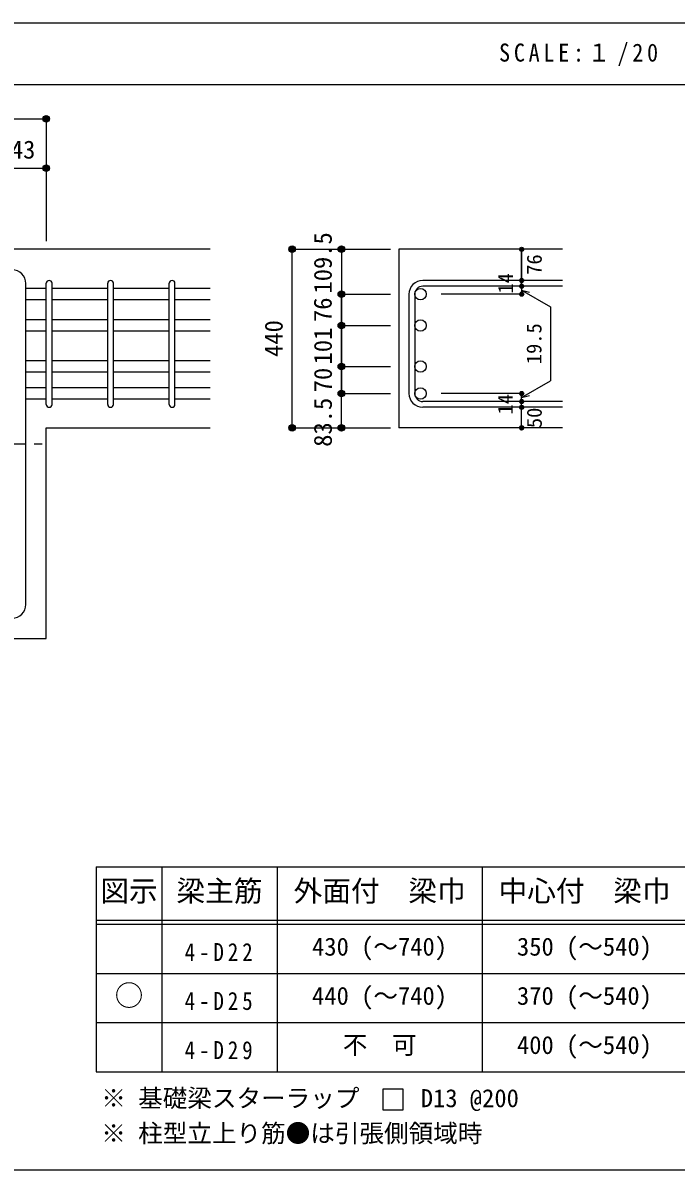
# Model space of a CAD drawing. Units: millimetres at full size, sheet at 1:20. Extents: x -3982 to 3969, y -2797 to 2801.
# Drawn here: x 786 to 2380, y 2 to 2801 of the extents above; entities that cross this region are included whole.
import ezdxf
from ezdxf.enums import TextEntityAlignment as Align

# ---------------------------------------------------------------- set-up
doc = ezdxf.new("R2010")
doc.units = ezdxf.units.MM
doc.header["$LTSCALE"] = 20
doc.header["$PDMODE"] = 32
doc.header["$PDSIZE"] = 10
doc.linetypes.add('CHAIN1', pattern=[8, 5, -1, 1, -1])
for name, color, linetype in [('6-1_躯体線', 2, 'Continuous'), ('6-4_フープ', 7, 'Continuous'), ('6-5_梁主筋', 7, 'Continuous'), ('6-6_S.T.P.', 7, 'Continuous'), ('6-7_文字', 7, 'Continuous'), ('6-D_寸法', 4, 'Continuous'), ('6-E_枠', 7, 'Continuous'), ('F-0_枠', 6, 'Continuous')]:
    doc.layers.add(name, color=color, linetype=linetype)
doc.styles.add('ＭＳ ゴシック', font='')
doc.styles.get('ＭＳ ゴシック').set_extended_font_data('MS Gothic')

msp = doc.modelspace()

# ---------------------------------------------------------------- linework, layer by layer
at = {"layer": '6-1_躯体線'}
for p, q in [((1243.29, 2248.59), (-106.71, 2248.59)), ((2103.29, 2248.59), (1703.29, 2248.59)), ((1703.29, 2248.59), (1703.29, 1813.09)), ((843.29, 1813.09), (1243.29, 1813.09)), ((843.29, 1298.59), (843.29, 1813.09)), ((2103.29, 1813.09), (1703.29, 1813.09))]:
    msp.add_line(p, q, dxfattribs=at)
msp.add_lwpolyline([(550.79, 898.59), (550.79, 1298.59), (843.29, 1298.59)], dxfattribs=at)
at = {"layer": '6-4_フープ'}
msp.add_line((793.29, 1382.09), (793.29, 2165.09), dxfattribs=at)
for centre, start, end in [((759.79, 2165.09), 0, 90), ((759.79, 1382.09), 270, 0)]:
    msp.add_arc(centre, 33.5, start, end, dxfattribs=at)
at = {"layer": '6-5_梁主筋'}
for p, q in [((843.29, 2152.98), (793.29, 2152.98)), ((993.29, 2152.98), (857.29, 2152.98)), ((1143.29, 2152.98), (1007.29, 2152.98)), ((1243.29, 2152.98), (1157.29, 2152.98)), ((843.29, 2124.98), (793.29, 2124.98)), ((993.29, 2124.98), (857.29, 2124.98)), ((1143.29, 2124.98), (1007.29, 2124.98)), ((1243.29, 2124.98), (1157.29, 2124.98)), ((843.29, 2076.59), (793.29, 2076.59)), ((993.29, 2076.59), (857.29, 2076.59)), ((1143.29, 2076.59), (1007.29, 2076.59)), ((1243.29, 2076.59), (1157.29, 2076.59)), ((843.29, 2048.59), (793.29, 2048.59)), ((993.29, 2048.59), (857.29, 2048.59)), ((1143.29, 2048.59), (1007.29, 2048.59)), ((1243.29, 2048.59), (1157.29, 2048.59)), ((843.29, 1976.59), (793.29, 1976.59)), ((993.29, 1976.59), (857.29, 1976.59)), ((1143.29, 1976.59), (1007.29, 1976.59)), ((1243.29, 1976.59), (1157.29, 1976.59)), ((843.29, 1948.59), (793.29, 1948.59)), ((993.29, 1948.59), (857.29, 1948.59)), ((1143.29, 1948.59), (1007.29, 1948.59)), ((1243.29, 1948.59), (1157.29, 1948.59)), ((843.29, 1910.59), (793.29, 1910.59)), ((993.29, 1910.59), (857.29, 1910.59)), ((1143.29, 1910.59), (1007.29, 1910.59)), ((1243.29, 1910.59), (1157.29, 1910.59)), ((843.29, 1882.59), (793.29, 1882.59)), ((993.29, 1882.59), (857.29, 1882.59)), ((1143.29, 1882.59), (1007.29, 1882.59)), ((1243.29, 1882.59), (1157.29, 1882.59))]:
    msp.add_line(p, q, dxfattribs=at)
at = {"layer": '6-5_梁主筋', "color": 3}
for centre in [(1756.29, 2138.98), (1756.29, 2062.59), (1756.29, 1962.59), (1756.29, 1896.59)]:
    msp.add_circle(centre, 14, dxfattribs=at)
at = {"layer": '6-6_S.T.P.'}
for p, q in [((843.29, 1870.09), (843.29, 2165.48)), ((857.29, 1870.09), (857.29, 2165.48)), ((993.29, 1870.09), (993.29, 2165.48)), ((1007.29, 1870.09), (1007.29, 2165.48)), ((1143.29, 1870.09), (1143.29, 2165.48)), ((1157.29, 1870.09), (1157.29, 2165.48)), ((2103.29, 2172.48), (1761.79, 2172.48)), ((2103.29, 2158.48), (1761.79, 2158.48)), ((1728.29, 2138.98), (1728.29, 1896.59)), ((1742.29, 2138.98), (1742.29, 1896.59)), ((2103.29, 1877.09), (1761.79, 1877.09)), ((2103.29, 1863.09), (1761.79, 1863.09))]:
    msp.add_line(p, q, dxfattribs=at)
for centre, radius, start, end in [((850.29, 2165.48), 7, 0, 180), ((850.29, 2165.48), 7, 0, 180), ((850.29, 2165.48), 7, 0, 180), ((850.29, 2165.48), 7, 0, 180), ((1000.29, 2165.48), 7, 0, 180), ((1150.29, 2165.48), 7, 0, 180), ((1761.79, 2138.98), 33.5, 90, 180), ((1761.79, 2138.98), 19.5, 90, 180), ((1761.79, 1896.59), 33.5, 180, 270), ((1761.79, 1896.59), 19.5, 180, 270), ((850.29, 1870.09), 7, 180, 0), ((850.29, 1870.09), 7, 180, 0), ((850.29, 1870.09), 7, 180, 0), ((850.29, 1870.09), 7, 180, 0), ((1000.29, 1870.09), 7, 180, 0), ((1150.29, 1870.09), 7, 180, 0)]:
    msp.add_arc(centre, radius, start, end, dxfattribs=at)
at = {"layer": '6-7_文字'}
msp.add_lwpolyline([(1664.32, 149.02), (1714.32, 149.02), (1714.32, 199.02), (1664.32, 199.02)], close=True, dxfattribs=at)
at = {"layer": '6-D_寸法'}
for p, q in [((-106.71, 2566.62), (843.29, 2566.62)), ((843.29, 2566.62), (843.29, 2446.62)), ((700.29, 2446.62), (843.29, 2446.62)), ((843.29, 2446.62), (843.29, 2268.59)), ((843.29, 2446.62), (843.29, 2268.59)), ((1443.29, 2248.59), (1563.29, 2248.59)), ((1443.29, 2248.59), (1563.29, 2248.59)), ((1443.29, 2248.59), (1563.29, 2248.59)), ((1443.29, 1813.09), (1443.29, 2248.59)), ((1563.29, 2248.59), (1683.29, 2248.59)), ((1563.29, 2248.59), (1683.29, 2248.59)), ((1563.29, 2248.59), (1563.29, 2138.98)), ((1563.29, 2248.59), (1683.29, 2248.59)), ((2003.29, 2158.48), (2003.29, 2172.48)), ((2003.29, 2158.48), (2003.29, 2138.98)), ((1563.29, 2138.98), (1683.29, 2138.98)), ((1563.29, 2138.98), (1683.29, 2138.98)), ((1563.29, 2138.98), (1563.29, 2035.28)), ((1563.29, 2036.28), (1563.29, 2138.98)), ((2003.29, 2138.98), (1807.2, 2138.98)), ((2003.29, 2148.73), (2073.35, 2108.28)), ((2003.29, 2148.73), (2022.61, 2143.55)), ((2073.35, 2108.28), (2073.35, 1927.29)), ((1563.29, 2062.59), (1683.29, 2062.59)), ((1563.29, 1962.59), (1683.29, 1962.59)), ((1563.29, 1962.59), (1683.29, 1962.59)), ((2003.29, 1886.84), (2073.35, 1927.29)), ((1563.29, 1896.59), (1683.29, 1896.59)), ((1563.29, 1896.59), (1683.29, 1896.59)), ((2003.29, 1896.59), (1807.2, 1896.59)), ((2003.29, 1877.09), (2003.29, 1896.59)), ((2003.29, 1886.84), (2022.61, 1892.02)), ((2003.29, 1863.09), (2003.29, 1877.09)), ((2003.29, 1813.09), (2003.29, 1863.09)), ((1563.29, 1813.09), (1683.29, 1813.09))]:
    msp.add_line(p, q, dxfattribs=at)
at = {"layer": '6-D_寸法', "linetype": 'CHAIN1'}
msp.add_line((-106.71, 1773.59), (843.29, 1773.59), dxfattribs=at)
at = {"layer": '6-D_寸法'}
for points in [[(2003.29, 2172.48), (2003.29, 2248.59), (2003.29, 2172.48)], [(1563.29, 2035.28), (1563.29, 1896.59), (1563.29, 2036.28)], [(1443.29, 1813.09), (1563.29, 1813.09), (1563.29, 1896.59)]]:
    msp.add_lwpolyline(points, dxfattribs=at)
for centre, radius in [((843.29, 2566.62), 8), ((843.29, 2566.62), 7.2), ((843.29, 2566.62), 6.4), ((843.29, 2566.62), 5.6), ((843.29, 2566.62), 4.8), ((843.29, 2566.62), 4), ((843.29, 2566.62), 3.2), ((843.29, 2566.62), 2.4), ((843.29, 2566.62), 1.6), ((843.29, 2566.62), 0.8), ((843.29, 2446.62), 8), ((843.29, 2446.62), 7.2), ((843.29, 2446.62), 6.4), ((843.29, 2446.62), 5.6), ((843.29, 2446.62), 4.8), ((843.29, 2446.62), 4), ((843.29, 2446.62), 3.2), ((843.29, 2446.62), 2.4), ((843.29, 2446.62), 1.6), ((843.29, 2446.62), 0.8), ((1443.29, 2248.59), 8), ((1443.29, 2248.59), 7.2), ((1443.29, 2248.59), 6.4), ((1443.29, 2248.59), 5.6), ((1443.29, 2248.59), 4.8), ((1443.29, 2248.59), 4), ((1443.29, 2248.59), 3.2), ((1443.29, 2248.59), 2.4), ((1443.29, 2248.59), 1.6), ((1443.29, 2248.59), 0.8), ((1563.29, 2248.59), 8), ((1563.29, 2248.59), 7.2), ((1563.29, 2248.59), 6.4), ((1563.29, 2248.59), 5.6), ((1563.29, 2248.59), 4.8), ((1563.29, 2248.59), 4), ((1563.29, 2248.59), 3.2), ((1563.29, 2248.59), 2.4), ((1563.29, 2248.59), 1.6), ((1563.29, 2248.59), 0.8), ((2003.29, 2248.59), 4), ((2003.29, 2248.59), 3.6), ((2003.29, 2248.59), 3.2), ((2003.29, 2248.59), 2.8), ((2003.29, 2248.59), 2.4), ((2003.29, 2248.59), 2), ((2003.29, 2248.59), 1.6), ((2003.29, 2248.59), 1.2), ((2003.29, 2248.59), 0.8), ((2003.29, 2248.59), 0.4), ((2003.29, 2172.48), 4), ((2003.29, 2158.48), 4), ((2003.29, 2172.48), 3.6), ((2003.29, 2158.48), 3.6), ((2003.29, 2172.48), 3.2), ((2003.29, 2158.48), 3.2), ((2003.29, 2172.48), 2.8), ((2003.29, 2158.48), 2.8), ((2003.29, 2172.48), 2.4), ((2003.29, 2158.48), 2.4), ((2003.29, 2172.48), 2), ((2003.29, 2158.48), 2), ((2003.29, 2172.48), 1.6), ((2003.29, 2158.48), 1.6), ((2003.29, 2172.48), 1.2), ((2003.29, 2158.48), 1.2), ((2003.29, 2172.48), 0.8), ((2003.29, 2158.48), 0.8), ((2003.29, 2172.48), 0.4), ((2003.29, 2158.48), 0.4), ((1563.29, 2138.98), 8), ((1563.29, 2138.98), 7.2), ((1563.29, 2138.98), 6.4), ((1563.29, 2138.98), 5.6), ((1563.29, 2138.98), 4.8), ((1563.29, 2138.98), 4), ((1563.29, 2138.98), 3.2), ((1563.29, 2138.98), 2.4), ((1563.29, 2138.98), 1.6), ((1563.29, 2138.98), 0.8), ((2003.29, 2138.98), 4), ((2003.29, 2138.98), 3.6), ((2003.29, 2138.98), 3.2), ((2003.29, 2138.98), 2.8), ((2003.29, 2138.98), 2.4), ((2003.29, 2138.98), 2), ((2003.29, 2138.98), 1.6), ((2003.29, 2138.98), 1.2), ((2003.29, 2138.98), 0.8), ((2003.29, 2138.98), 0.4), ((1563.29, 2062.59), 8), ((1563.29, 2062.59), 7.2), ((1563.29, 2062.59), 6.4), ((1563.29, 2062.59), 5.6), ((1563.29, 2062.59), 4.8), ((1563.29, 2062.59), 4), ((1563.29, 2062.59), 3.2), ((1563.29, 2062.59), 2.4), ((1563.29, 2062.59), 1.6), ((1563.29, 2062.59), 0.8), ((1563.29, 1962.59), 8), ((1563.29, 1962.59), 7.2), ((1563.29, 1962.59), 6.4), ((1563.29, 1962.59), 5.6), ((1563.29, 1962.59), 4.8), ((1563.29, 1962.59), 4), ((1563.29, 1962.59), 3.2), ((1563.29, 1962.59), 2.4), ((1563.29, 1962.59), 1.6), ((1563.29, 1962.59), 0.8), ((1563.29, 1896.59), 8), ((1563.29, 1896.59), 7.2), ((1563.29, 1896.59), 6.4), ((1563.29, 1896.59), 5.6), ((1563.29, 1896.59), 4.8), ((1563.29, 1896.59), 4), ((1563.29, 1896.59), 3.2), ((1563.29, 1896.59), 2.4), ((1563.29, 1896.59), 1.6), ((1563.29, 1896.59), 0.8), ((2003.29, 1896.59), 4), ((2003.29, 1877.09), 4), ((2003.29, 1896.59), 3.6), ((2003.29, 1877.09), 3.6), ((2003.29, 1896.59), 3.2), ((2003.29, 1877.09), 3.2), ((2003.29, 1896.59), 2.8), ((2003.29, 1877.09), 2.8), ((2003.29, 1896.59), 2.4), ((2003.29, 1877.09), 2.4), ((2003.29, 1896.59), 2), ((2003.29, 1877.09), 2), ((2003.29, 1896.59), 1.6), ((2003.29, 1877.09), 1.6), ((2003.29, 1896.59), 1.2), ((2003.29, 1877.09), 1.2), ((2003.29, 1896.59), 0.8), ((2003.29, 1877.09), 0.8), ((2003.29, 1896.59), 0.4), ((2003.29, 1877.09), 0.4), ((2003.29, 1863.09), 4), ((2003.29, 1863.09), 3.6), ((2003.29, 1863.09), 3.2), ((2003.29, 1863.09), 2.8), ((2003.29, 1863.09), 2.4), ((2003.29, 1863.09), 2), ((2003.29, 1863.09), 1.6), ((2003.29, 1863.09), 1.2), ((2003.29, 1863.09), 0.8), ((2003.29, 1863.09), 0.4), ((1443.29, 1813.09), 8), ((1443.29, 1813.09), 7.2), ((1443.29, 1813.09), 6.4), ((1563.29, 1813.09), 8), ((1563.29, 1813.09), 7.2), ((1563.29, 1813.09), 6.4), ((1443.29, 1813.09), 5.6), ((1443.29, 1813.09), 4.8), ((1443.29, 1813.09), 4), ((1443.29, 1813.09), 3.2), ((1443.29, 1813.09), 2.4), ((1443.29, 1813.09), 1.6), ((1443.29, 1813.09), 0.8), ((1563.29, 1813.09), 5.6), ((1563.29, 1813.09), 4.8), ((1563.29, 1813.09), 4), ((1563.29, 1813.09), 3.2), ((1563.29, 1813.09), 2.4), ((1563.29, 1813.09), 1.6), ((1563.29, 1813.09), 0.8), ((2003.29, 1811.09), 4), ((2003.29, 1813.09), 3.6), ((2003.29, 1813.09), 3.2), ((2003.29, 1813.09), 2.8), ((2003.29, 1813.09), 2.4), ((2003.29, 1813.09), 2), ((2003.29, 1813.09), 1.6), ((2003.29, 1813.09), 1.2), ((2003.29, 1813.09), 0.8), ((2003.29, 1813.09), 0.4)]:
    msp.add_circle(centre, radius, dxfattribs=at)
at = {"layer": '6-D_寸法', "color": 7}
for p in [(843.29, 2566.62), (843.29, 2446.62), (1443.29, 2248.59), (1563.29, 2248.59), (2003.29, 2248.59), (2003.29, 2172.48), (2003.29, 2158.48), (1563.29, 2138.98), (2003.29, 2138.98), (1563.29, 2062.59), (1563.29, 1962.59), (1563.29, 1962.59), (1563.29, 1896.59), (1563.29, 1896.59), (2003.29, 1896.59), (2003.29, 1896.59), (2003.29, 1877.09), (2003.29, 1863.09), (1443.29, 1813.09), (1563.29, 1813.09), (2003.29, 1813.09)]:
    msp.add_point(p, dxfattribs=at)
at = {"layer": '6-E_枠', "color": 3}
for p, q in [((965.14, 741.92), (965.14, 241.92)), ((965.14, 741.92), (2406.83, 741.92)), ((965.14, 241.92), (2406.83, 241.92))]:
    msp.add_line(p, q, dxfattribs=at)
at = {"layer": '6-E_枠'}
for p, q in [((1125.14, 741.92), (1125.14, 241.92)), ((1406.83, 741.92), (1406.83, 241.92)), ((1906.83, 741.92), (1906.83, 241.92)), ((965.14, 611.92), (2406.83, 611.92)), ((965.14, 601.92), (2406.83, 601.92)), ((965.14, 481.92), (2406.83, 481.92)), ((965.14, 361.92), (2406.83, 361.92))]:
    msp.add_line(p, q, dxfattribs=at)
at = {"layer": 'F-0_枠'}
msp.add_line((-3981.92, 2800.77), (3969.4, 2800.77), dxfattribs=at)
at = {"layer": 'F-0_枠', "color": 2}
for p, q in [((-3981.92, 2650.77), (2482.4, 2650.77)), ((2482.4, 1.97), (-3981.92, 1.97))]:
    msp.add_line(p, q, dxfattribs=at)

# ---------------------------------------------------------------- texts
at = {"layer": '6-7_文字', "color": 2, "style": 'ＭＳ ゴシック'}
for s, p in [('図示', (975.14, 641.92)), ('梁主筋', (1160.98, 641.92)), ('外面付\u3000梁巾', (1446.83, 641.92)), ('中心付\u3000梁巾', (1946.83, 641.92)), ('○', (1010.14, 386.92))]:
    msp.add_text(s, height=51.32, dxfattribs=at).set_placement(p, align=Align.BOTTOM_LEFT)
at = {"layer": '6-7_文字', "style": 'ＭＳ ゴシック'}
for s, p in [('430 (～740)', (1491.83, 511.92)), ('350 (～540)', (1991.83, 511.92)), ('440 (～740)', (1491.83, 391.92)), ('370 (～540)', (1991.83, 391.92)), ('不\u3000可', (1566.83, 271.92)), ('400 (～540)', (1991.83, 271.92)), ('※ 基礎梁スターラップ     D13 @200', (977.51, 142.2)), ('※ 柱型立上り筋●は引張側領域時', (977.51, 56.53))]:
    msp.add_text(s, height=43.99, dxfattribs=at).set_placement(p, align=Align.BOTTOM_LEFT)
at = {"layer": '6-7_文字', "color": 2, "insert": (1948.17, 2695.77), "char_height": 43.99, "attachment_point": 7, "style": 'ＭＳ ゴシック'}
msp.add_mtext('\\T1.34;\\W0.9;SCALE:１/20', dxfattribs=at)
at = {"layer": '6-7_文字', "char_height": 43.99, "attachment_point": 7, "style": 'ＭＳ ゴシック'}
for s, insert in [('\\T1.38;\\W0.85;4-D22', (1180.98, 511.92)), ('\\T1.38;\\W0.85;4-D25', (1180.98, 391.92)), ('\\T1.38;\\W0.85;4-D29', (1180.98, 271.92))]:
    msp.add_mtext(s, dxfattribs=dict(at, insert=insert))
at = {"layer": '6-D_寸法', "style": 'ＭＳ ゴシック'}
msp.add_text('143', height=43.99, dxfattribs=at).set_placement((726.79, 2456.62), align=Align.BOTTOM_LEFT)
for s, height, p in [('109.5', 43.99, (1553.18, 2140.56)), ('76', 36.66, (2063.27, 2186.33)), ('14', 36.66, (1993.29, 2140.55)), ('76', 43.99, (1552.93, 2071.06)), ('440', 43.99, (1433.29, 1985.84)), ('101', 43.99, (1553.37, 1967.54)), ('19.5', 36.66, (2062.65, 1968.24)), ('70', 43.99, (1553.44, 1899.61)), ('83.5', 43.99, (1553.29, 1766.59)), ('14', 36.66, (1992.63, 1845.42)), ('50', 36.66, (2063.36, 1812.29))]:
    msp.add_text(s, height=height, rotation=90, dxfattribs=at).set_placement(p, align=Align.BOTTOM_LEFT)

doc.saveas('drawing.dxf')
